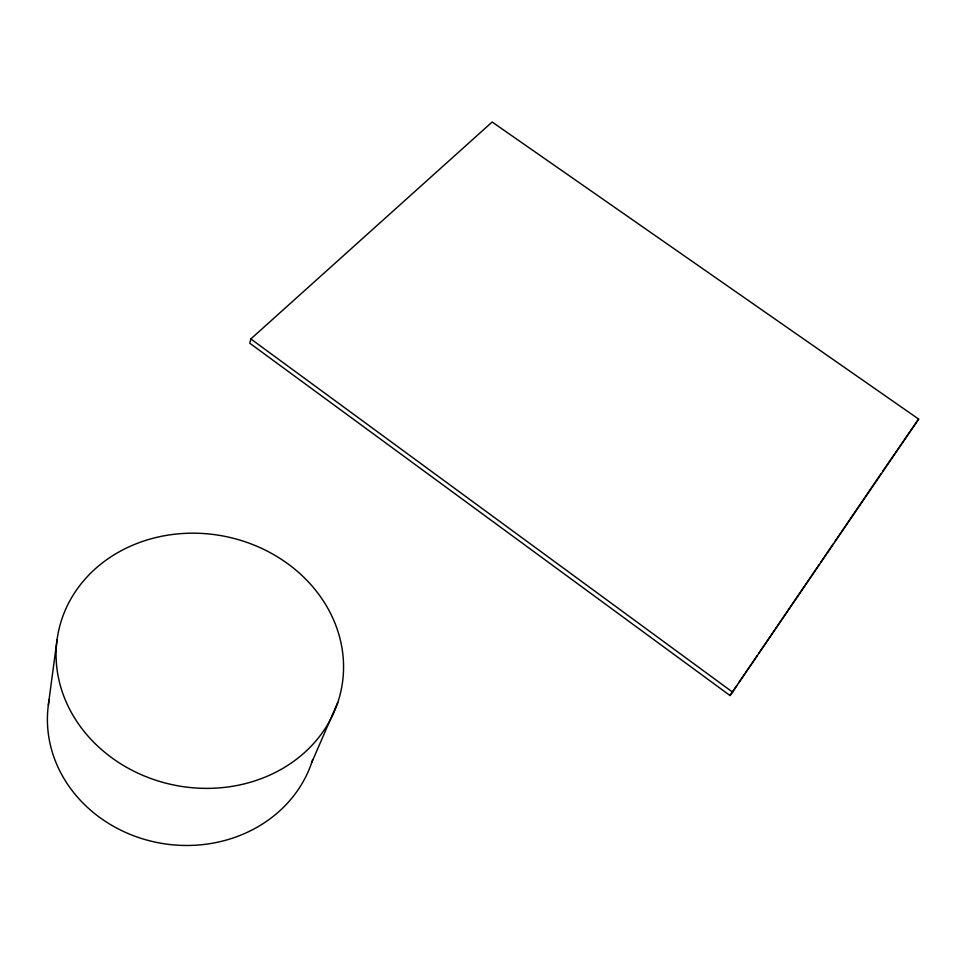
<?xml version="1.0" encoding="UTF-8"?>
<svg xmlns="http://www.w3.org/2000/svg" width="967" height="967" viewBox="0 0 967 967"><rect width="100%" height="100%" fill="white"/><g stroke="black" fill="none" stroke-linecap="round" stroke-linejoin="round"><path stroke-width="1.45" d="M48.35 705.016L57.053 639.803M250.84 338.933L249.776 343.212L730.049 695.551L918.65 419.086L492.155 122.023L250.84 338.933L732.793 692.275M311.809 762.322L337.761 702.538A144.349 126.931 11 0 0 165.828 535.488A144.349 126.931 11 0 0 95.854 744.348A144.349 126.931 11 0 0 337.761 702.538M730.049 695.551L736.83 685.591M738.522 683.101L757.185 655.686M758.877 653.196L819.073 564.74M820.778 562.25L833.494 543.563M835.186 541.073L880.973 473.794M882.666 471.304L918.65 419.086M312.728 759.47A135.38 121.794 8.7 0 1 153.269 841.689A135.38 121.794 8.7 0 1 49.281 699.238"/></g></svg>
